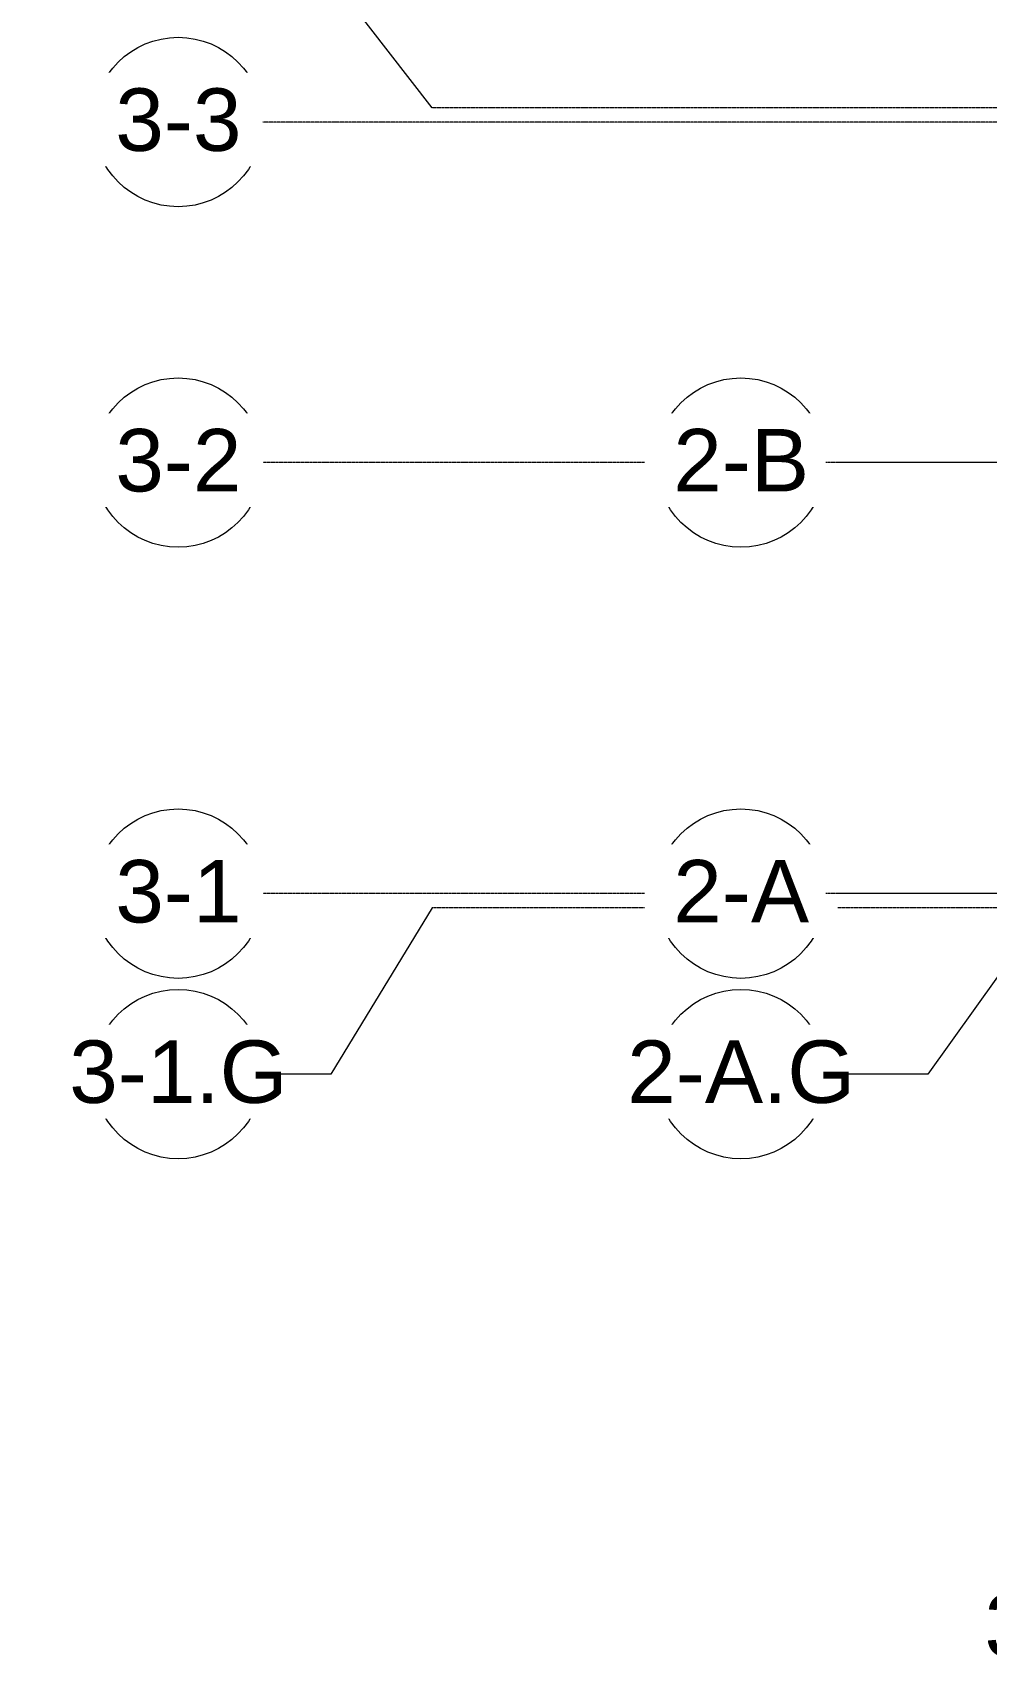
# Model space of a CAD drawing. Header units: inches. Extents: x 25557 to 33164, y -23509 to -20035.
# Drawn here: x 27273 to 27814, y -23228 to -22299 of the extents above; entities that cross this region are included whole.
import ezdxf

# ---------------------------------------------------------------- set-up
doc = ezdxf.new("R2010")
doc.units = ezdxf.units.IN
doc.header["$MEASUREMENT"] = 0
doc.linetypes.add('Grid Line 1_2_', pattern=[0.875, 0.5, -0.125, 0.125, -0.125])
doc.layers.add('S-GRID', color=1, linetype='Continuous', lineweight=9)
doc.layers.add('S-GRID-IDEN', color=1, linetype='Continuous', lineweight=9)
doc.styles.add('Arial', font='arial.ttf', dxfattribs={"height": 35.407186})

# ---------------------------------------------------------------- blocks, each defined once
blk = doc.blocks.new('Grid - Grid Head - Circle-14747-Overall Floor Plan')
at = {"layer": 'S-GRID-IDEN'}
blk.add_circle((0, 0), 0.25, dxfattribs=at)

msp = doc.modelspace()

# ---------------------------------------------------------------- linework, layer by layer
at = {"layer": 'S-GRID'}
for p, q in [((27499.68, -22342.05), (27428.75, -22250.6)), ((27847.84, -22795.3), (27780.49, -22889.54))]:
    msp.add_line(p, q, dxfattribs=at)
at = {"layer": 'S-GRID', "linetype": 'Grid Line 1_2_'}
for p, q in [((28697.33, -22342.05), (27499.68, -22342.05)), ((32263.66, -22795.3), (27499.68, -22795.3))]:
    msp.add_line(p, q, dxfattribs=at)

# ---------------------------------------------------------------- block references
at = {"layer": 'S-GRID-IDEN', "xscale": 191.9999999999999, "yscale": 191.9999999999999, "zscale": 191.9999999999999}
for p, rotation in [((27355.68, -22350.05), 89.9999999999999), ((27355.68, -22543.05), 89.99999999999984), ((27674.53, -22543.05), 89.9999999999998), ((27355.68, -22787.3), 89.99999999999984), ((27674.53, -22787.3), 89.9999999999998), ((27355.68, -22889.54), 89.99999999999984), ((27674.53, -22889.54), 89.9999999999998)]:
    msp.add_blockref('Grid - Grid Head - Circle-14747-Overall Floor Plan', p, dxfattribs=dict(at, rotation=rotation))

# ---------------------------------------------------------------- texts
at = {"layer": 'S-GRID-IDEN', "insert": (27877.14, -23184.23), "char_height": 35.407, "width": 153.792, "attachment_point": 2, "line_spacing_factor": 0.938532, "style": 'Arial', "bg_fill": 3, "box_fill_scale": 1.25, "bg_fill_color": 0, "bg_fill_transparency": 0}
msp.add_mtext('3-A.G', dxfattribs=at)

# ---------------------------------------------------------------- next in the draw order: texts
at = {"layer": 'S-GRID-IDEN', "char_height": 35.407, "attachment_point": 2, "line_spacing_factor": 0.938532, "style": 'Arial', "bg_fill": 3, "box_fill_scale": 1.25, "bg_fill_color": 0, "bg_fill_transparency": 0}
for s, insert, width in [('3-3', (27355.87, -22330.99), 85.104), ('3-2', (27355.87, -22523.99), 85.104), ('3-1', (27355.87, -22768.24), 85.104), ('3-1.G', (27355.87, -22870.48), 147.312), ('2-A.G', (27674.72, -22870.48), 153.792)]:
    msp.add_mtext(s, dxfattribs=dict(at, insert=insert, width=width))

# ---------------------------------------------------------------- next in the draw order: linework, layer by layer
at = {"layer": 'S-GRID', "linetype": 'Grid Line 1_2_'}
for p, q in [((28697.33, -22350.05), (27403.68, -22350.05)), ((32359.66, -22543.05), (27403.68, -22543.05)), ((32359.66, -22787.3), (27403.68, -22787.3))]:
    msp.add_line(p, q, dxfattribs=at)
at = {"layer": 'S-GRID'}
for p, q in [((27499.68, -22795.3), (27442.15, -22889.54)), ((27442.15, -22889.54), (27403.68, -22889.54)), ((27780.49, -22889.54), (27722.53, -22889.54))]:
    msp.add_line(p, q, dxfattribs=at)

# ---------------------------------------------------------------- next in the draw order: texts
at = {"layer": 'S-GRID-IDEN', "char_height": 35.407, "width": 91.584, "attachment_point": 2, "line_spacing_factor": 0.938532, "style": 'Arial', "bg_fill": 3, "box_fill_scale": 1.25, "bg_fill_color": 0, "bg_fill_transparency": 0}
for s, insert in [('2-B', (27674.72, -22523.99)), ('2-A', (27674.72, -22768.24))]:
    msp.add_mtext(s, dxfattribs=dict(at, insert=insert))

# ---------------------------------------------------------------- next in the draw order: linework, layer by layer
at = {"layer": 'S-GRID', "linetype": 'Grid Line 1_2_'}
for p, q in [((32651.38, -22543.05), (27722.53, -22543.05)), ((32651.38, -22787.3), (27722.53, -22787.3))]:
    msp.add_line(p, q, dxfattribs=at)

doc.saveas('drawing.dxf')
